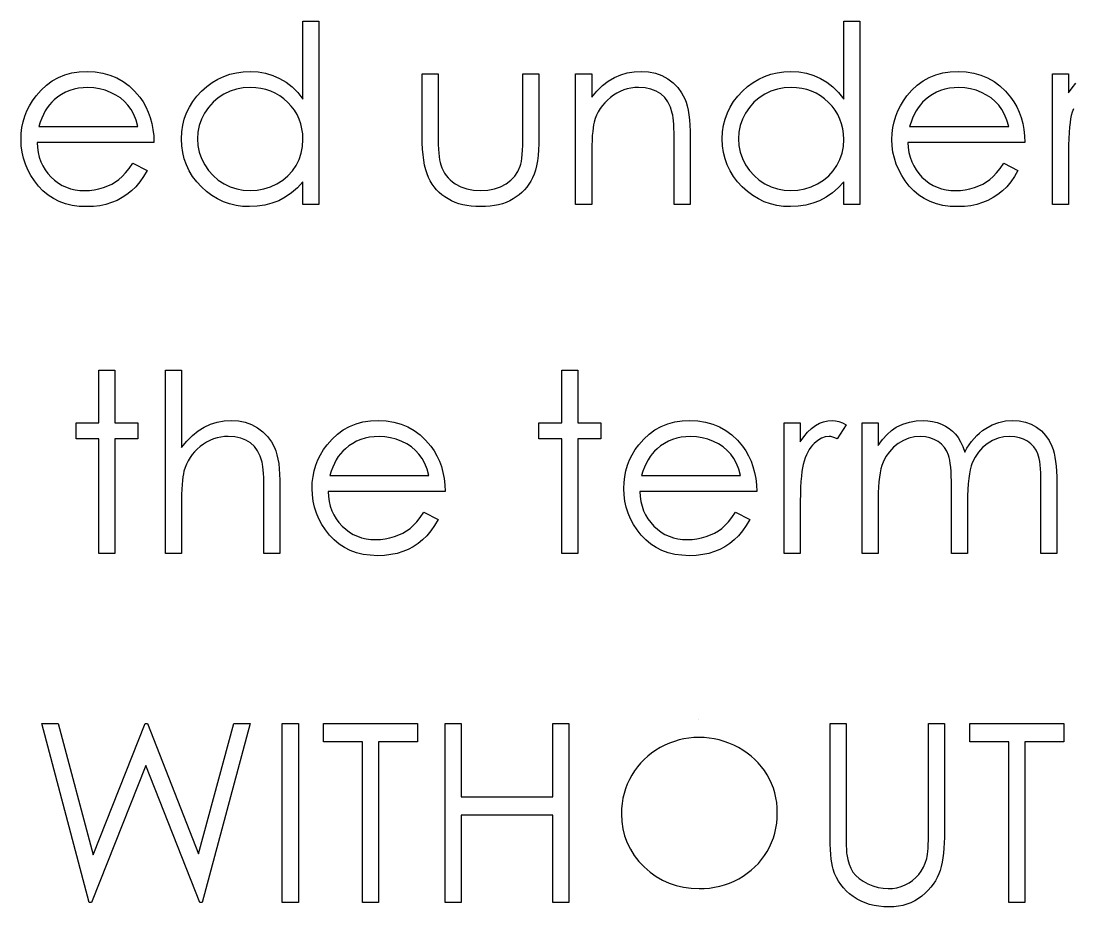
# Model space of a CAD drawing. Header units: millimetres. Extents: x -115 to 178, y -25 to 102.
# Drawn here: x 24.61 to 45.21, y 77.61 to 94.96 of the extents above; entities that cross this region are included whole.
import ezdxf

# ---------------------------------------------------------------- set-up
doc = ezdxf.new("R2010")
doc.units = ezdxf.units.MM

msp = doc.modelspace()

# ---------------------------------------------------------------- linework, layer by layer
at = {"color": 7, "linetype": 'Continuous'}
msp.add_line((37.873, 81.294), (37.873, 81.294), dxfattribs=at)
at = {"color": 7, "linetype": 'Continuous', "flags": 128}
for points in [[(30.447, 94.96), (30.447, 91.37), (30.447, 91.37), (30.133, 91.37), (30.133, 91.37), (30.133, 91.813), (30.133, 91.813), (30.024, 91.695), (29.91, 91.594), (29.788, 91.51), (29.66, 91.443), (29.526, 91.392), (29.387, 91.355), (29.24, 91.333), (29.088, 91.326), (29.088, 91.326), (28.953, 91.332), (28.823, 91.35), (28.697, 91.38), (28.576, 91.422), (28.461, 91.477), (28.351, 91.544), (28.245, 91.622), (28.145, 91.713), (28.053, 91.813), (27.974, 91.917), (27.908, 92.027), (27.852, 92.143), (27.809, 92.264), (27.779, 92.389), (27.761, 92.52), (27.755, 92.656), (27.755, 92.656), (27.761, 92.79), (27.779, 92.919), (27.81, 93.042), (27.854, 93.161), (27.909, 93.275), (27.976, 93.383), (28.056, 93.488), (28.149, 93.587), (28.25, 93.677), (28.356, 93.756), (28.467, 93.822), (28.583, 93.876), (28.705, 93.919), (28.831, 93.949), (28.962, 93.967), (29.098, 93.973), (29.098, 93.973), (29.254, 93.965), (29.403, 93.939), (29.544, 93.897), (29.677, 93.838), (29.803, 93.762), (29.921, 93.669), (30.031, 93.559), (30.133, 93.433), (30.133, 93.433), (30.133, 94.96), (30.133, 94.96), (30.447, 94.96)], [(41.037, 94.96), (41.037, 91.37), (41.037, 91.37), (40.723, 91.37), (40.723, 91.37), (40.723, 91.813), (40.723, 91.813), (40.614, 91.695), (40.5, 91.594), (40.378, 91.51), (40.25, 91.443), (40.116, 91.392), (39.977, 91.355), (39.83, 91.333), (39.678, 91.326), (39.678, 91.326), (39.543, 91.332), (39.412, 91.35), (39.287, 91.38), (39.166, 91.422), (39.051, 91.477), (38.94, 91.544), (38.835, 91.622), (38.735, 91.713), (38.643, 91.813), (38.564, 91.917), (38.497, 92.027), (38.442, 92.143), (38.399, 92.264), (38.369, 92.389), (38.351, 92.52), (38.344, 92.656), (38.344, 92.656), (38.351, 92.79), (38.369, 92.919), (38.4, 93.042), (38.443, 93.161), (38.499, 93.275), (38.566, 93.383), (38.646, 93.488), (38.738, 93.587), (38.839, 93.677), (38.946, 93.756), (39.057, 93.822), (39.173, 93.876), (39.294, 93.919), (39.421, 93.949), (39.552, 93.967), (39.688, 93.973), (39.688, 93.973), (39.844, 93.965), (39.993, 93.939), (40.134, 93.897), (40.267, 93.838), (40.392, 93.762), (40.511, 93.669), (40.62, 93.559), (40.723, 93.433), (40.723, 93.433), (40.723, 94.96), (40.723, 94.96), (41.037, 94.96)], [(26.803, 92.178), (27.082, 92.032), (27.082, 92.032), (27.013, 91.915), (26.939, 91.809), (26.861, 91.715), (26.777, 91.634), (26.688, 91.563), (26.594, 91.502), (26.493, 91.448), (26.388, 91.404), (26.277, 91.37), (26.158, 91.345), (26.033, 91.331), (25.9, 91.326), (25.9, 91.326), (25.753, 91.332), (25.614, 91.351), (25.484, 91.382), (25.361, 91.427), (25.247, 91.483), (25.142, 91.553), (25.043, 91.635), (24.954, 91.729), (24.874, 91.832), (24.805, 91.938), (24.747, 92.047), (24.699, 92.16), (24.661, 92.276), (24.635, 92.394), (24.619, 92.517), (24.614, 92.642), (24.614, 92.642), (24.619, 92.76), (24.632, 92.875), (24.655, 92.987), (24.687, 93.095), (24.729, 93.2), (24.779, 93.302), (24.839, 93.401), (24.908, 93.496), (24.908, 93.496), (25.006, 93.608), (25.111, 93.705), (25.224, 93.787), (25.345, 93.854), (25.474, 93.906), (25.611, 93.944), (25.755, 93.965), (25.908, 93.973), (25.908, 93.973), (26.065, 93.965), (26.214, 93.941), (26.355, 93.902), (26.488, 93.848), (26.613, 93.777), (26.729, 93.69), (26.838, 93.587), (26.938, 93.47), (26.938, 93.47), (27.002, 93.378), (27.058, 93.281), (27.105, 93.178), (27.144, 93.07), (27.175, 92.956), (27.197, 92.837), (27.211, 92.712), (27.216, 92.582), (27.216, 92.582), (24.928, 92.582), (24.928, 92.582), (24.934, 92.481), (24.948, 92.384), (24.971, 92.292), (25.001, 92.206), (25.039, 92.123), (25.086, 92.046), (25.14, 91.973), (25.203, 91.904), (25.271, 91.842), (25.344, 91.788), (25.42, 91.743), (25.501, 91.706), (25.585, 91.677), (25.673, 91.657), (25.765, 91.644), (25.861, 91.64), (25.861, 91.64), (25.955, 91.643), (26.047, 91.654), (26.138, 91.673), (26.228, 91.699), (26.314, 91.732), (26.393, 91.769), (26.465, 91.811), (26.531, 91.858), (26.595, 91.915), (26.662, 91.988), (26.731, 92.075), (26.803, 92.178)], [(32.466, 93.928), (32.78, 93.928), (32.78, 93.928), (32.78, 92.742), (32.78, 92.742), (32.781, 92.637), (32.783, 92.542), (32.787, 92.454), (32.793, 92.375), (32.8, 92.305), (32.808, 92.243), (32.818, 92.189), (32.83, 92.144), (32.83, 92.144), (32.851, 92.087), (32.876, 92.033), (32.905, 91.983), (32.938, 91.935), (32.976, 91.89), (33.018, 91.849), (33.064, 91.81), (33.114, 91.775), (33.224, 91.716), (33.345, 91.673), (33.475, 91.648), (33.615, 91.64), (33.615, 91.64), (33.756, 91.648), (33.885, 91.673), (34.002, 91.714), (34.109, 91.772), (34.202, 91.842), (34.28, 91.924), (34.342, 92.016), (34.389, 92.119), (34.389, 92.119), (34.401, 92.161), (34.411, 92.213), (34.42, 92.275), (34.428, 92.348), (34.434, 92.431), (34.437, 92.525), (34.44, 92.628), (34.441, 92.742), (34.441, 92.742), (34.441, 93.928), (34.441, 93.928), (34.755, 93.928), (34.755, 93.928), (34.755, 92.683), (34.755, 92.683), (34.753, 92.556), (34.747, 92.437), (34.737, 92.325), (34.723, 92.223), (34.706, 92.128), (34.684, 92.041), (34.658, 91.963), (34.629, 91.892), (34.595, 91.828), (34.558, 91.767), (34.516, 91.709), (34.471, 91.655), (34.421, 91.605), (34.368, 91.558), (34.31, 91.515), (34.248, 91.476), (34.183, 91.441), (34.114, 91.41), (34.04, 91.384), (33.963, 91.363), (33.881, 91.347), (33.796, 91.335), (33.707, 91.328), (33.613, 91.326), (33.613, 91.326), (33.519, 91.328), (33.43, 91.335), (33.344, 91.347), (33.262, 91.363), (33.184, 91.384), (33.111, 91.41), (33.04, 91.441), (32.975, 91.476), (32.913, 91.515), (32.855, 91.558), (32.801, 91.605), (32.751, 91.656), (32.705, 91.711), (32.664, 91.769), (32.626, 91.83), (32.592, 91.896), (32.563, 91.967), (32.537, 92.047), (32.515, 92.136), (32.498, 92.233), (32.484, 92.339), (32.474, 92.452), (32.468, 92.575), (32.466, 92.706), (32.466, 92.706), (32.466, 93.928)], [(35.473, 93.928), (35.787, 93.928), (35.787, 93.928), (35.787, 93.467), (35.787, 93.467), (35.89, 93.59), (35.998, 93.696), (36.111, 93.783), (36.231, 93.852), (36.355, 93.905), (36.484, 93.943), (36.62, 93.965), (36.76, 93.973), (36.76, 93.973), (36.902, 93.964), (37.035, 93.937), (37.16, 93.892), (37.276, 93.829), (37.381, 93.75), (37.472, 93.659), (37.548, 93.555), (37.609, 93.439), (37.634, 93.374), (37.656, 93.299), (37.674, 93.217), (37.69, 93.126), (37.701, 93.027), (37.709, 92.919), (37.715, 92.801), (37.716, 92.677), (37.716, 92.677), (37.716, 91.37), (37.716, 91.37), (37.402, 91.37), (37.402, 91.37), (37.402, 92.574), (37.402, 92.574), (37.401, 92.678), (37.4, 92.773), (37.397, 92.86), (37.393, 92.937), (37.387, 93.005), (37.381, 93.064), (37.373, 93.115), (37.365, 93.156), (37.365, 93.156), (37.329, 93.273), (37.279, 93.376), (37.216, 93.462), (37.14, 93.533), (37.05, 93.588), (36.948, 93.627), (36.833, 93.651), (36.705, 93.659), (36.705, 93.659), (36.63, 93.656), (36.556, 93.647), (36.484, 93.632), (36.414, 93.611), (36.346, 93.583), (36.28, 93.55), (36.217, 93.51), (36.155, 93.464), (36.097, 93.414), (36.044, 93.361), (35.996, 93.305), (35.954, 93.246), (35.916, 93.184), (35.884, 93.12), (35.857, 93.052), (35.835, 92.982), (35.835, 92.982), (35.824, 92.93), (35.814, 92.868), (35.806, 92.797), (35.799, 92.716), (35.794, 92.625), (35.79, 92.525), (35.787, 92.415), (35.787, 92.295), (35.787, 92.295), (35.787, 91.37), (35.787, 91.37), (35.473, 91.37), (35.473, 91.37), (35.473, 93.928)], [(43.854, 92.178), (44.133, 92.032), (44.133, 92.032), (44.064, 91.915), (43.991, 91.809), (43.912, 91.715), (43.828, 91.634), (43.739, 91.563), (43.645, 91.502), (43.545, 91.448), (43.44, 91.404), (43.328, 91.37), (43.21, 91.345), (43.084, 91.331), (42.952, 91.326), (42.952, 91.326), (42.804, 91.332), (42.665, 91.351), (42.535, 91.382), (42.412, 91.427), (42.299, 91.483), (42.193, 91.553), (42.095, 91.635), (42.006, 91.729), (41.926, 91.832), (41.856, 91.938), (41.798, 92.047), (41.75, 92.16), (41.713, 92.276), (41.686, 92.394), (41.671, 92.517), (41.665, 92.642), (41.665, 92.642), (41.67, 92.76), (41.683, 92.875), (41.706, 92.987), (41.739, 93.095), (41.78, 93.2), (41.83, 93.302), (41.891, 93.401), (41.959, 93.496), (41.959, 93.496), (42.057, 93.608), (42.162, 93.705), (42.275, 93.787), (42.396, 93.854), (42.525, 93.906), (42.662, 93.944), (42.806, 93.965), (42.959, 93.973), (42.959, 93.973), (43.116, 93.965), (43.266, 93.941), (43.407, 93.902), (43.539, 93.848), (43.664, 93.777), (43.78, 93.69), (43.889, 93.587), (43.989, 93.47), (43.989, 93.47), (44.054, 93.378), (44.109, 93.281), (44.157, 93.178), (44.195, 93.07), (44.226, 92.956), (44.249, 92.837), (44.262, 92.712), (44.268, 92.582), (44.268, 92.582), (41.979, 92.582), (41.979, 92.582), (41.985, 92.481), (41.999, 92.384), (42.022, 92.292), (42.053, 92.206), (42.091, 92.123), (42.137, 92.046), (42.192, 91.973), (42.254, 91.904), (42.323, 91.842), (42.395, 91.788), (42.471, 91.743), (42.552, 91.706), (42.636, 91.677), (42.724, 91.657), (42.816, 91.644), (42.912, 91.64), (42.912, 91.64), (43.006, 91.643), (43.098, 91.654), (43.189, 91.673), (43.279, 91.699), (43.365, 91.732), (43.444, 91.769), (43.517, 91.811), (43.583, 91.858), (43.646, 91.915), (43.713, 91.988), (43.782, 92.075), (43.854, 92.178)], [(44.806, 93.928), (45.12, 93.928), (45.12, 93.928), (45.12, 93.552), (45.12, 93.552), (45.192, 93.655), (45.265, 93.744)], [(45.218, 93.24), (45.196, 93.176), (45.176, 93.108), (45.176, 93.108), (45.163, 93.047), (45.152, 92.972), (45.142, 92.883), (45.134, 92.78), (45.128, 92.663), (45.124, 92.533), (45.121, 92.388), (45.12, 92.23), (45.12, 92.23), (45.12, 91.37), (45.12, 91.37), (44.806, 91.37), (44.806, 91.37), (44.806, 93.928)], [(26.902, 92.896), (26.865, 93.02), (26.819, 93.131), (26.767, 93.228), (26.707, 93.313), (26.638, 93.387), (26.558, 93.454), (26.468, 93.512), (26.368, 93.564), (26.261, 93.606), (26.151, 93.635), (26.039, 93.653), (25.924, 93.659), (25.924, 93.659), (25.83, 93.655), (25.739, 93.644), (25.651, 93.625), (25.568, 93.599), (25.487, 93.565), (25.409, 93.524), (25.336, 93.475), (25.265, 93.419), (25.265, 93.419), (25.216, 93.373), (25.17, 93.321), (25.128, 93.264), (25.088, 93.202), (25.052, 93.133), (25.018, 93.059), (24.988, 92.981), (24.961, 92.896), (24.961, 92.896), (26.902, 92.896)], [(29.102, 93.659), (28.965, 93.651), (28.833, 93.626), (28.707, 93.585), (28.586, 93.527), (28.473, 93.455), (28.373, 93.369), (28.285, 93.27), (28.208, 93.157), (28.147, 93.036), (28.104, 92.912), (28.077, 92.784), (28.069, 92.653), (28.069, 92.653), (28.078, 92.522), (28.104, 92.395), (28.148, 92.27), (28.21, 92.148), (28.287, 92.034), (28.375, 91.934), (28.476, 91.847), (28.589, 91.774), (28.71, 91.715), (28.836, 91.673), (28.966, 91.648), (29.099, 91.64), (29.099, 91.64), (29.235, 91.648), (29.368, 91.673), (29.496, 91.714), (29.621, 91.772), (29.737, 91.844), (29.839, 91.929), (29.926, 92.025), (30, 92.132), (30.058, 92.249), (30.1, 92.374), (30.124, 92.505), (30.133, 92.644), (30.133, 92.644), (30.128, 92.75), (30.114, 92.851), (30.091, 92.949), (30.059, 93.041), (30.017, 93.13), (29.965, 93.214), (29.905, 93.293), (29.835, 93.368), (29.759, 93.436), (29.678, 93.496), (29.592, 93.545), (29.503, 93.586), (29.409, 93.618), (29.311, 93.641), (29.209, 93.655), (29.102, 93.659)], [(39.692, 93.659), (39.555, 93.651), (39.423, 93.626), (39.297, 93.585), (39.175, 93.527), (39.063, 93.455), (38.963, 93.369), (38.874, 93.27), (38.798, 93.157), (38.737, 93.036), (38.694, 92.912), (38.667, 92.784), (38.659, 92.653), (38.659, 92.653), (38.668, 92.522), (38.694, 92.395), (38.738, 92.27), (38.799, 92.148), (38.877, 92.034), (38.965, 91.934), (39.066, 91.847), (39.179, 91.774), (39.3, 91.715), (39.426, 91.673), (39.555, 91.648), (39.689, 91.64), (39.689, 91.64), (39.825, 91.648), (39.958, 91.673), (40.086, 91.714), (40.211, 91.772), (40.327, 91.844), (40.429, 91.929), (40.516, 92.025), (40.589, 92.132), (40.648, 92.249), (40.69, 92.374), (40.714, 92.505), (40.723, 92.644), (40.723, 92.644), (40.718, 92.75), (40.704, 92.851), (40.681, 92.949), (40.648, 93.041), (40.606, 93.13), (40.555, 93.214), (40.495, 93.293), (40.425, 93.368), (40.348, 93.436), (40.268, 93.496), (40.182, 93.545), (40.093, 93.586), (39.999, 93.618), (39.901, 93.641), (39.799, 93.655), (39.692, 93.659)], [(43.953, 92.896), (43.916, 93.02), (43.871, 93.131), (43.818, 93.228), (43.758, 93.313), (43.689, 93.387), (43.609, 93.454), (43.519, 93.512), (43.419, 93.564), (43.313, 93.606), (43.203, 93.635), (43.09, 93.653), (42.975, 93.659), (42.975, 93.659), (42.881, 93.655), (42.79, 93.644), (42.703, 93.625), (42.619, 93.599), (42.538, 93.565), (42.461, 93.524), (42.387, 93.475), (42.316, 93.419), (42.316, 93.419), (42.267, 93.373), (42.222, 93.321), (42.179, 93.264), (42.14, 93.202), (42.103, 93.133), (42.07, 93.059), (42.039, 92.981), (42.012, 92.896), (42.012, 92.896), (43.953, 92.896)], [(26.139, 88.127), (26.453, 88.127), (26.453, 88.127), (26.453, 87.095), (26.453, 87.095), (26.902, 87.095), (26.902, 87.095), (26.902, 86.781), (26.902, 86.781), (26.453, 86.781), (26.453, 86.781), (26.453, 84.537), (26.453, 84.537), (26.139, 84.537), (26.139, 84.537), (26.139, 86.781), (26.139, 86.781), (25.691, 86.781), (25.691, 86.781), (25.691, 87.095), (25.691, 87.095), (26.139, 87.095), (26.139, 87.095), (26.139, 88.127)], [(27.441, 88.127), (27.755, 88.127), (27.755, 88.127), (27.755, 86.612), (27.755, 86.612), (27.858, 86.736), (27.968, 86.843), (28.081, 86.934), (28.201, 87.008), (28.325, 87.065), (28.454, 87.107), (28.588, 87.131), (28.728, 87.14), (28.728, 87.14), (28.869, 87.131), (29.003, 87.104), (29.128, 87.058), (29.244, 86.995), (29.349, 86.917), (29.44, 86.826), (29.516, 86.723), (29.577, 86.607), (29.602, 86.542), (29.624, 86.467), (29.642, 86.385), (29.658, 86.294), (29.669, 86.194), (29.677, 86.086), (29.683, 85.969), (29.684, 85.843), (29.684, 85.843), (29.684, 84.537), (29.684, 84.537), (29.37, 84.537), (29.37, 84.537), (29.37, 85.74), (29.37, 85.74), (29.369, 85.845), (29.368, 85.94), (29.365, 86.026), (29.361, 86.104), (29.356, 86.172), (29.35, 86.231), (29.342, 86.282), (29.334, 86.322), (29.334, 86.322), (29.296, 86.44), (29.245, 86.542), (29.182, 86.629), (29.106, 86.699), (29.017, 86.755), (28.915, 86.794), (28.8, 86.818), (28.672, 86.826), (28.672, 86.826), (28.597, 86.823), (28.523, 86.814), (28.451, 86.798), (28.382, 86.777), (28.313, 86.749), (28.248, 86.716), (28.184, 86.676), (28.123, 86.631), (28.065, 86.58), (28.012, 86.528), (27.964, 86.472), (27.922, 86.413), (27.884, 86.351), (27.852, 86.286), (27.825, 86.218), (27.803, 86.148), (27.803, 86.148), (27.792, 86.097), (27.782, 86.036), (27.774, 85.965), (27.767, 85.884), (27.762, 85.794), (27.758, 85.693), (27.755, 85.583), (27.755, 85.462), (27.755, 85.462), (27.755, 84.537), (27.755, 84.537), (27.441, 84.537), (27.441, 84.537), (27.441, 88.127)], [(35.203, 88.127), (35.518, 88.127), (35.518, 88.127), (35.518, 87.095), (35.518, 87.095), (35.966, 87.095), (35.966, 87.095), (35.966, 86.781), (35.966, 86.781), (35.518, 86.781), (35.518, 86.781), (35.518, 84.537), (35.518, 84.537), (35.203, 84.537), (35.203, 84.537), (35.203, 86.781), (35.203, 86.781), (34.755, 86.781), (34.755, 86.781), (34.755, 87.095), (34.755, 87.095), (35.203, 87.095), (35.203, 87.095), (35.203, 88.127)], [(32.501, 85.345), (32.78, 85.198), (32.78, 85.198), (32.712, 85.081), (32.638, 84.976), (32.559, 84.882), (32.475, 84.801), (32.386, 84.73), (32.292, 84.668), (32.192, 84.615), (32.087, 84.571), (31.975, 84.536), (31.857, 84.512), (31.731, 84.497), (31.599, 84.492), (31.599, 84.492), (31.452, 84.499), (31.313, 84.518), (31.182, 84.549), (31.06, 84.593), (30.946, 84.65), (30.84, 84.719), (30.742, 84.801), (30.653, 84.896), (30.573, 84.998), (30.504, 85.104), (30.446, 85.214), (30.398, 85.327), (30.36, 85.442), (30.333, 85.561), (30.318, 85.683), (30.312, 85.809), (30.312, 85.809), (30.317, 85.927), (30.331, 86.042), (30.354, 86.153), (30.386, 86.262), (30.427, 86.367), (30.478, 86.469), (30.538, 86.568), (30.607, 86.663), (30.607, 86.663), (30.704, 86.774), (30.809, 86.872), (30.922, 86.953), (31.044, 87.021), (31.173, 87.072), (31.309, 87.11), (31.454, 87.132), (31.607, 87.14), (31.607, 87.14), (31.764, 87.132), (31.913, 87.108), (32.054, 87.069), (32.186, 87.014), (32.311, 86.943), (32.428, 86.856), (32.536, 86.754), (32.637, 86.636), (32.637, 86.636), (32.701, 86.544), (32.757, 86.448), (32.804, 86.345), (32.843, 86.237), (32.874, 86.123), (32.896, 86.004), (32.909, 85.879), (32.915, 85.749), (32.915, 85.749), (30.627, 85.749), (30.627, 85.749), (30.633, 85.648), (30.647, 85.551), (30.669, 85.459), (30.7, 85.372), (30.738, 85.29), (30.784, 85.212), (30.839, 85.139), (30.901, 85.071), (30.97, 85.009), (31.042, 84.955), (31.119, 84.909), (31.199, 84.872), (31.283, 84.844), (31.372, 84.823), (31.464, 84.811), (31.56, 84.806), (31.56, 84.806), (31.654, 84.81), (31.745, 84.821), (31.837, 84.84), (31.926, 84.866), (32.013, 84.898), (32.092, 84.936), (32.164, 84.978), (32.23, 85.025), (32.294, 85.082), (32.36, 85.155), (32.43, 85.242), (32.501, 85.345)], [(38.604, 85.345), (38.883, 85.198), (38.883, 85.198), (38.814, 85.081), (38.741, 84.976), (38.662, 84.882), (38.578, 84.801), (38.489, 84.73), (38.395, 84.668), (38.295, 84.615), (38.19, 84.571), (38.078, 84.536), (37.96, 84.512), (37.834, 84.497), (37.702, 84.492), (37.702, 84.492), (37.554, 84.499), (37.415, 84.518), (37.285, 84.549), (37.162, 84.593), (37.049, 84.65), (36.943, 84.719), (36.845, 84.801), (36.756, 84.896), (36.676, 84.998), (36.606, 85.104), (36.548, 85.214), (36.5, 85.327), (36.463, 85.442), (36.436, 85.561), (36.421, 85.683), (36.415, 85.809), (36.415, 85.809), (36.42, 85.927), (36.433, 86.042), (36.456, 86.153), (36.489, 86.262), (36.53, 86.367), (36.58, 86.469), (36.641, 86.568), (36.709, 86.663), (36.709, 86.663), (36.807, 86.774), (36.912, 86.872), (37.025, 86.953), (37.146, 87.021), (37.275, 87.072), (37.412, 87.11), (37.556, 87.132), (37.709, 87.14), (37.709, 87.14), (37.866, 87.132), (38.016, 87.108), (38.157, 87.069), (38.289, 87.014), (38.414, 86.943), (38.53, 86.856), (38.639, 86.754), (38.739, 86.636), (38.739, 86.636), (38.804, 86.544), (38.859, 86.448), (38.907, 86.345), (38.945, 86.237), (38.976, 86.123), (38.999, 86.004), (39.012, 85.879), (39.018, 85.749), (39.018, 85.749), (36.729, 85.749), (36.729, 85.749), (36.735, 85.648), (36.749, 85.551), (36.772, 85.459), (36.803, 85.372), (36.841, 85.29), (36.887, 85.212), (36.942, 85.139), (37.004, 85.071), (37.073, 85.009), (37.145, 84.955), (37.221, 84.909), (37.302, 84.872), (37.386, 84.844), (37.474, 84.823), (37.566, 84.811), (37.662, 84.806), (37.662, 84.806), (37.756, 84.81), (37.848, 84.821), (37.939, 84.84), (38.029, 84.866), (38.115, 84.898), (38.194, 84.936), (38.267, 84.978), (38.333, 85.025), (38.396, 85.082), (38.463, 85.155), (38.532, 85.242), (38.604, 85.345)], [(39.556, 87.095), (39.87, 87.095), (39.87, 87.095), (39.87, 86.718), (39.87, 86.718), (39.942, 86.822), (40.015, 86.91), (40.09, 86.983), (40.167, 87.04), (40.247, 87.084), (40.328, 87.115), (40.41, 87.133), (40.494, 87.14), (40.494, 87.14), (40.559, 87.134), (40.627, 87.118), (40.696, 87.091), (40.768, 87.052), (40.768, 87.052), (40.595, 86.78), (40.595, 86.78), (40.549, 86.8), (40.507, 86.814), (40.469, 86.823), (40.434, 86.826), (40.434, 86.826), (40.359, 86.817), (40.285, 86.792), (40.213, 86.75), (40.141, 86.691), (40.107, 86.655), (40.075, 86.615), (40.045, 86.57), (40.017, 86.52), (39.991, 86.465), (39.968, 86.406), (39.946, 86.343), (39.926, 86.275), (39.926, 86.275), (39.913, 86.214), (39.902, 86.138), (39.892, 86.049), (39.884, 85.946), (39.878, 85.83), (39.874, 85.7), (39.871, 85.555), (39.87, 85.397), (39.87, 85.397), (39.87, 84.537), (39.87, 84.537), (39.556, 84.537), (39.556, 84.537), (39.556, 87.095)], [(41.082, 87.095), (41.396, 87.095), (41.396, 87.095), (41.396, 86.65), (41.396, 86.65), (41.483, 86.765), (41.571, 86.863), (41.66, 86.945), (41.75, 87.01), (41.75, 87.01), (41.877, 87.067), (42.008, 87.107), (42.141, 87.131), (42.278, 87.14), (42.278, 87.14), (42.37, 87.135), (42.46, 87.121), (42.548, 87.098), (42.633, 87.066), (42.713, 87.026), (42.785, 86.981), (42.851, 86.929), (42.907, 86.87), (42.959, 86.803), (43.007, 86.723), (43.051, 86.629), (43.092, 86.522), (43.092, 86.522), (43.134, 86.596), (43.179, 86.664), (43.226, 86.729), (43.276, 86.788), (43.329, 86.844), (43.383, 86.894), (43.441, 86.941), (43.501, 86.982), (43.626, 87.051), (43.756, 87.1), (43.89, 87.13), (44.03, 87.14), (44.03, 87.14), (44.158, 87.131), (44.279, 87.107), (44.392, 87.065), (44.497, 87.006), (44.591, 86.934), (44.673, 86.847), (44.742, 86.748), (44.798, 86.636), (44.821, 86.572), (44.84, 86.502), (44.857, 86.424), (44.871, 86.338), (44.882, 86.246), (44.889, 86.146), (44.894, 86.038), (44.896, 85.923), (44.896, 85.923), (44.896, 84.537), (44.896, 84.537), (44.582, 84.537), (44.582, 84.537), (44.582, 85.924), (44.582, 85.924), (44.581, 86.022), (44.578, 86.113), (44.573, 86.195), (44.567, 86.269), (44.558, 86.335), (44.548, 86.393), (44.536, 86.443), (44.522, 86.486), (44.487, 86.558), (44.441, 86.624), (44.385, 86.682), (44.319, 86.732), (44.244, 86.773), (44.161, 86.802), (44.072, 86.82), (43.975, 86.826), (43.975, 86.826), (43.857, 86.817), (43.744, 86.791), (43.635, 86.747), (43.532, 86.685), (43.438, 86.61), (43.358, 86.522), (43.292, 86.422), (43.238, 86.312), (43.217, 86.249), (43.198, 86.176), (43.182, 86.093), (43.169, 86), (43.159, 85.898), (43.151, 85.786), (43.147, 85.664), (43.146, 85.532), (43.146, 85.532), (43.146, 84.537), (43.146, 84.537), (42.832, 84.537), (42.832, 84.537), (42.832, 85.838), (42.832, 85.838), (42.831, 85.948), (42.828, 86.049), (42.823, 86.141), (42.817, 86.224), (42.808, 86.298), (42.799, 86.361), (42.787, 86.417), (42.773, 86.462), (42.738, 86.541), (42.693, 86.611), (42.636, 86.673), (42.569, 86.726), (42.493, 86.77), (42.41, 86.801), (42.32, 86.819), (42.223, 86.826), (42.223, 86.826), (42.109, 86.817), (41.999, 86.791), (41.893, 86.748), (41.79, 86.689), (41.697, 86.615), (41.615, 86.528), (41.547, 86.431), (41.492, 86.321), (41.47, 86.259), (41.45, 86.19), (41.434, 86.113), (41.42, 86.028), (41.409, 85.937), (41.402, 85.836), (41.397, 85.729), (41.396, 85.613), (41.396, 85.613), (41.396, 84.537), (41.396, 84.537), (41.082, 84.537), (41.082, 84.537), (41.082, 87.095)], [(32.601, 86.063), (32.564, 86.187), (32.518, 86.298), (32.466, 86.395), (32.405, 86.479), (32.337, 86.554), (32.257, 86.62), (32.167, 86.679), (32.067, 86.73), (31.96, 86.772), (31.85, 86.802), (31.738, 86.82), (31.623, 86.826), (31.623, 86.826), (31.529, 86.822), (31.438, 86.811), (31.35, 86.792), (31.267, 86.766), (31.185, 86.732), (31.108, 86.691), (31.035, 86.642), (30.964, 86.586), (30.964, 86.586), (30.915, 86.54), (30.869, 86.488), (30.826, 86.431), (30.787, 86.368), (30.751, 86.3), (30.717, 86.226), (30.687, 86.148), (30.659, 86.063), (30.659, 86.063), (32.601, 86.063)], [(38.703, 86.063), (38.666, 86.187), (38.621, 86.298), (38.568, 86.395), (38.508, 86.479), (38.439, 86.554), (38.359, 86.62), (38.269, 86.679), (38.169, 86.73), (38.063, 86.772), (37.953, 86.802), (37.84, 86.82), (37.725, 86.826), (37.725, 86.826), (37.631, 86.822), (37.54, 86.811), (37.453, 86.792), (37.369, 86.766), (37.288, 86.732), (37.211, 86.691), (37.137, 86.642), (37.066, 86.586), (37.066, 86.586), (37.017, 86.54), (36.972, 86.488), (36.929, 86.431), (36.89, 86.368), (36.853, 86.3), (36.82, 86.226), (36.789, 86.148), (36.762, 86.063), (36.762, 86.063), (38.703, 86.063)], [(25.018, 81.204), (25.342, 81.204), (25.342, 81.204), (26.027, 78.637), (26.027, 78.637), (27.046, 81.204), (27.046, 81.204), (27.091, 81.204), (27.091, 81.204), (28.091, 78.655), (28.091, 78.655), (28.78, 81.204), (28.78, 81.204), (29.101, 81.204), (29.101, 81.204), (28.157, 77.704), (28.157, 77.704), (28.112, 77.704), (28.112, 77.704), (27.059, 80.381), (27.059, 80.381), (25.993, 77.704), (25.993, 77.704), (25.949, 77.704), (25.949, 77.704), (25.018, 81.204)], [(29.729, 81.204), (30.043, 81.204), (30.043, 81.204), (30.043, 77.704), (30.043, 77.704), (29.729, 77.704), (29.729, 77.704), (29.729, 81.204)], [(30.537, 80.845), (30.537, 81.204), (30.537, 81.204), (32.377, 81.204), (32.377, 81.204), (32.377, 80.845), (32.377, 80.845), (31.614, 80.845), (31.614, 80.845), (31.614, 77.704), (31.614, 77.704), (31.3, 77.704), (31.3, 77.704), (31.3, 80.845), (31.3, 80.845), (30.537, 80.845)], [(32.915, 81.204), (33.229, 81.204), (33.229, 81.204), (33.229, 79.768), (33.229, 79.768), (35.024, 79.768), (35.024, 79.768), (35.024, 81.204), (35.024, 81.204), (35.338, 81.204), (35.338, 81.204), (35.338, 77.704), (35.338, 77.704), (35.024, 77.704), (35.024, 77.704), (35.024, 79.409), (35.024, 79.409), (33.229, 79.409), (33.229, 79.409), (33.229, 77.704), (33.229, 77.704), (32.915, 77.704), (32.915, 77.704), (32.915, 81.204)], [(40.453, 81.204), (40.768, 81.204), (40.768, 81.204), (40.768, 79.107), (40.768, 79.107), (40.768, 79.018), (40.768, 78.938), (40.77, 78.866), (40.771, 78.804), (40.773, 78.75), (40.775, 78.705), (40.778, 78.669), (40.782, 78.641), (40.782, 78.641), (40.799, 78.543), (40.825, 78.453), (40.86, 78.371), (40.903, 78.298), (40.957, 78.232), (41.023, 78.171), (41.103, 78.116), (41.195, 78.066), (41.294, 78.026), (41.393, 77.996), (41.492, 77.979), (41.592, 77.973), (41.592, 77.973), (41.678, 77.978), (41.762, 77.991), (41.844, 78.014), (41.924, 78.046), (42.001, 78.087), (42.07, 78.134), (42.133, 78.188), (42.19, 78.249), (42.24, 78.317), (42.283, 78.393), (42.318, 78.474), (42.347, 78.563), (42.347, 78.563), (42.356, 78.601), (42.363, 78.647), (42.369, 78.702), (42.374, 78.765), (42.378, 78.838), (42.381, 78.919), (42.382, 79.009), (42.383, 79.107), (42.383, 79.107), (42.383, 81.204), (42.383, 81.204), (42.697, 81.204), (42.697, 81.204), (42.697, 79.09), (42.697, 79.09), (42.696, 78.976), (42.691, 78.867), (42.684, 78.763), (42.675, 78.666), (42.662, 78.574), (42.647, 78.488), (42.629, 78.406), (42.608, 78.331), (42.583, 78.26), (42.553, 78.192), (42.517, 78.125), (42.475, 78.061), (42.428, 77.999), (42.375, 77.94), (42.317, 77.883), (42.253, 77.828), (42.185, 77.778), (42.114, 77.735), (42.038, 77.697), (41.959, 77.667), (41.877, 77.644), (41.792, 77.627), (41.702, 77.618), (41.61, 77.614), (41.61, 77.614), (41.509, 77.618), (41.412, 77.627), (41.319, 77.643), (41.229, 77.665), (41.143, 77.693), (41.061, 77.728), (40.982, 77.769), (40.907, 77.816), (40.837, 77.869), (40.773, 77.925), (40.715, 77.986), (40.663, 78.052), (40.617, 78.12), (40.578, 78.194), (40.544, 78.271), (40.516, 78.352), (40.516, 78.352), (40.501, 78.408), (40.488, 78.475), (40.478, 78.552), (40.469, 78.639), (40.463, 78.737), (40.458, 78.844), (40.454, 78.962), (40.453, 79.09), (40.453, 79.09), (40.453, 81.204)], [(43.191, 80.845), (43.191, 81.204), (43.191, 81.204), (45.03, 81.204), (45.03, 81.204), (45.03, 80.845), (45.03, 80.845), (44.268, 80.845), (44.268, 80.845), (44.268, 77.704), (44.268, 77.704), (43.953, 77.704), (43.953, 77.704), (43.953, 80.845), (43.953, 80.845), (43.191, 80.845)], [(37.889, 80.935), (37.789, 80.932), (37.691, 80.922), (37.594, 80.907), (37.499, 80.885), (37.405, 80.856), (37.312, 80.822), (37.221, 80.781), (37.13, 80.734), (37.043, 80.682), (36.961, 80.625), (36.884, 80.564), (36.812, 80.499), (36.744, 80.43), (36.681, 80.356), (36.624, 80.278), (36.571, 80.195), (36.524, 80.109), (36.483, 80.021), (36.449, 79.93), (36.421, 79.837), (36.398, 79.741), (36.383, 79.643), (36.373, 79.543), (36.37, 79.44), (36.37, 79.44), (36.377, 79.288), (36.398, 79.143), (36.432, 79.004), (36.482, 78.871), (36.544, 78.744), (36.62, 78.622), (36.711, 78.507), (36.815, 78.398), (36.93, 78.298), (37.049, 78.212), (37.175, 78.139), (37.306, 78.08), (37.444, 78.033), (37.586, 78), (37.734, 77.979), (37.889, 77.973), (37.889, 77.973), (37.992, 77.976), (38.094, 77.985), (38.194, 78), (38.293, 78.022), (38.389, 78.049), (38.483, 78.082), (38.574, 78.122), (38.665, 78.168), (38.752, 78.219), (38.834, 78.275), (38.91, 78.335), (38.982, 78.399), (39.05, 78.468), (39.112, 78.542), (39.169, 78.619), (39.222, 78.702), (39.269, 78.788), (39.309, 78.877), (39.344, 78.967), (39.372, 79.06), (39.393, 79.156), (39.409, 79.253), (39.419, 79.354), (39.421, 79.456), (39.421, 79.456), (39.419, 79.558), (39.409, 79.657), (39.393, 79.754), (39.372, 79.849), (39.344, 79.94), (39.309, 80.029), (39.269, 80.116), (39.222, 80.201), (39.169, 80.283), (39.111, 80.36), (39.048, 80.433), (38.981, 80.501), (38.908, 80.566), (38.83, 80.626), (38.747, 80.682), (38.659, 80.734), (38.567, 80.781), (38.474, 80.822), (38.38, 80.856), (38.285, 80.885), (38.187, 80.907), (38.089, 80.922), (37.99, 80.932), (37.889, 80.935)]]:
    msp.add_lwpolyline(points, dxfattribs=at)

doc.saveas('drawing.dxf')
